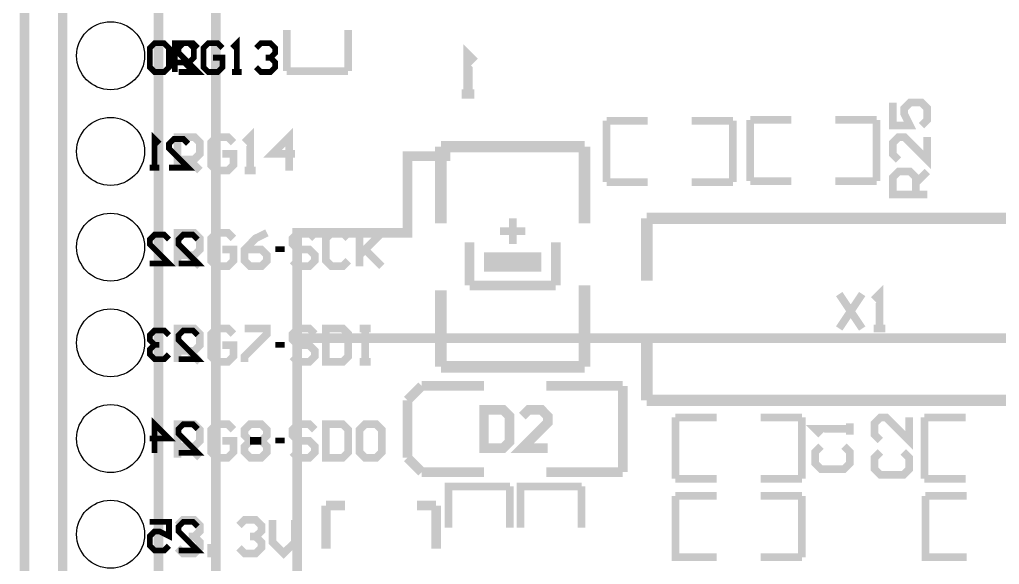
# Model space of a CAD drawing. Extents: x -0.81 to 1.58, y -0.19 to 3.
# Drawn here: x -0.81 to 0.213, y 0.278 to 0.848 of the extents above; entities that cross this region are included whole.
import ezdxf

# ---------------------------------------------------------------- set-up
doc = ezdxf.new("R2010")
doc.units = 0
doc.layers.get('0').update_dxf_attribs({"linetype": 'CONTINUOUS'})
for name, color, linetype in [('MIKROMEDIAFORDSPIC33EP_V100_GM1', 12, 'CONTINUOUS'), ('MIKROMEDIAFORPIC32_V110_GBO', 3, 'CONTINUOUS'), ('MIKROMEDIAFORPIC32_V110_GBS', 5, 'CONTINUOUS'), ('MIKROMEDIAFORPIC32_V110_GKO', 9, 'CONTINUOUS'), ('MIKROMEDIAFORPIC32_V110_GTO', 11, 'CONTINUOUS')]:
    doc.layers.add(name, color=color, linetype=linetype)

# ---------------------------------------------------------------- blocks, each defined once
blk = doc.blocks.new('ROUND_209')
blk.add_circle((0, 0), 0.0355)
blk = doc.blocks.new('RECTANGLE_74')
blk.add_solid([(0.03, 0.01), (0.03, -0.01), (-0.03, 0.01), (-0.03, -0.01)])

msp = doc.modelspace()

# ---------------------------------------------------------------- linework, layer by layer
at = {"layer": 'MIKROMEDIAFORDSPIC33EP_V100_GM1', "const_width": 0.01}
for points in [[(-0.605, 0.095), (-0.605, 2.825)], [(-0.405, 0.625), (-0.405, 0.705)], [(-0.405, 0.705), (-0.36, 0.705)], [(-0.52, 0.625), (-0.405, 0.625)], [(-0.52, 0.515), (-0.52, 0.625)], [(-0.52, 0.515), (1.29, 0.515)], [(-0.52, 0.095), (-0.52, 0.515)]]:
    msp.add_lwpolyline(points, dxfattribs=at)
at = {"layer": 'MIKROMEDIAFORPIC32_V110_GBO'}
for points, const_width in [([(-0.654, 0.818), (-0.659, 0.823), (-0.669, 0.823), (-0.674, 0.818), (-0.674, 0.798), (-0.669, 0.793), (-0.659, 0.793), (-0.654, 0.798), (-0.654, 0.818)], 0.006), ([(-0.644, 0.793), (-0.624, 0.793), (-0.644, 0.813), (-0.644, 0.818), (-0.639, 0.823), (-0.629, 0.823), (-0.624, 0.818)], 0.006), ([(-0.335, 0.77), (-0.3483, 0.77), (-0.3417, 0.77), (-0.3417, 0.81), (-0.335, 0.8033)], 0.01), ([(-0.664, 0.693), (-0.674, 0.693), (-0.669, 0.693), (-0.669, 0.723), (-0.664, 0.718)], 0.006), ([(-0.654, 0.693), (-0.634, 0.693), (-0.654, 0.713), (-0.654, 0.718), (-0.649, 0.723), (-0.639, 0.723), (-0.634, 0.718)], 0.006), ([(-0.52, 0.515), (-0.52, 0.625), (-0.405, 0.625), (-0.405, 0.705), (-0.36, 0.705)], 0.01), ([(-0.674, 0.593), (-0.654, 0.593), (-0.674, 0.613), (-0.674, 0.618), (-0.669, 0.623), (-0.659, 0.623), (-0.654, 0.618)], 0.006), ([(-0.644, 0.593), (-0.624, 0.593), (-0.644, 0.613), (-0.644, 0.618), (-0.639, 0.623), (-0.629, 0.623), (-0.624, 0.618)], 0.006), ([(-0.654, 0.518), (-0.659, 0.523), (-0.669, 0.523), (-0.674, 0.518), (-0.674, 0.513), (-0.669, 0.508), (-0.664, 0.508), (-0.669, 0.508), (-0.674, 0.503), (-0.674, 0.498), (-0.669, 0.493), (-0.659, 0.493), (-0.654, 0.498)], 0.006), ([(-0.644, 0.493), (-0.624, 0.493), (-0.644, 0.513), (-0.644, 0.518), (-0.639, 0.523), (-0.629, 0.523), (-0.624, 0.518)], 0.006), ([(-0.669, 0.395), (-0.669, 0.425), (-0.654, 0.41), (-0.674, 0.41)], 0.006), ([(-0.644, 0.395), (-0.624, 0.395), (-0.644, 0.415), (-0.644, 0.42), (-0.639, 0.425), (-0.629, 0.425), (-0.624, 0.42)], 0.006), ([(-0.674, 0.323), (-0.654, 0.323), (-0.654, 0.308), (-0.664, 0.313), (-0.669, 0.313), (-0.674, 0.308), (-0.674, 0.298), (-0.669, 0.293), (-0.659, 0.293), (-0.654, 0.298)], 0.006), ([(-0.644, 0.293), (-0.624, 0.293), (-0.644, 0.313), (-0.644, 0.318), (-0.639, 0.323), (-0.629, 0.323), (-0.624, 0.318)], 0.006)]:
    msp.add_lwpolyline(points, dxfattribs=dict(at, const_width=const_width))
at = {"layer": 'MIKROMEDIAFORPIC32_V110_GKO', "const_width": 0.01}
msp.add_lwpolyline([(-0.805, -0.095), (-0.805, 2.91)], dxfattribs=at)
at = {"layer": 'MIKROMEDIAFORPIC32_V110_GTO'}
for points, const_width in [([(-0.765, 2.76), (-0.765, 0.16)], 0.01), ([(-0.665, 0.16), (-0.665, 2.76)], 0.01), ([(-0.531, 0.794), (-0.531, 0.837)], 0.008), ([(-0.467, 0.794), (-0.467, 0.837)], 0.008), ([(-0.588, 0.793), (-0.578, 0.793), (-0.583, 0.793), (-0.583, 0.823), (-0.588, 0.818)], 0.006), ([(-0.648, 0.793), (-0.648, 0.823), (-0.633, 0.823), (-0.628, 0.818), (-0.628, 0.808), (-0.633, 0.803), (-0.648, 0.803)], 0.006), ([(-0.598, 0.818), (-0.603, 0.823), (-0.613, 0.823), (-0.618, 0.818), (-0.618, 0.798), (-0.613, 0.793), (-0.603, 0.793), (-0.598, 0.798), (-0.598, 0.808), (-0.608, 0.808)], 0.006), ([(-0.563, 0.818), (-0.558, 0.823), (-0.548, 0.823), (-0.543, 0.818), (-0.543, 0.813), (-0.548, 0.808), (-0.553, 0.808), (-0.548, 0.808), (-0.543, 0.803), (-0.543, 0.798), (-0.548, 0.793), (-0.558, 0.793), (-0.563, 0.798)], 0.006), ([(-0.638, 0.803), (-0.628, 0.793)], 0.006), ([(-0.531, 0.794), (-0.467, 0.794)], 0.008), ([(0.102, 0.761), (0.102, 0.737), (0.12, 0.737), (0.114, 0.749), (0.114, 0.755), (0.12, 0.761), (0.132, 0.761), (0.138, 0.755), (0.138, 0.743), (0.132, 0.737)], 0.008), ([(-0.197, 0.742), (-0.154, 0.742)], 0.008), ([(-0.197, 0.678), (-0.197, 0.742)], 0.008), ([(-0.108, 0.742), (-0.065, 0.742)], 0.008), ([(-0.065, 0.678), (-0.065, 0.742)], 0.008), ([(-0.047, 0.679), (-0.047, 0.743)], 0.008), ([(-0.047, 0.743), (-0.004, 0.743)], 0.008), ([(0.042, 0.743), (0.085, 0.743)], 0.008), ([(0.085, 0.679), (0.085, 0.743)], 0.008), ([(-0.645, 0.69), (-0.645, 0.725), (-0.6275, 0.725), (-0.6217, 0.7192), (-0.6217, 0.7075), (-0.6275, 0.7017), (-0.645, 0.7017)], 0.008), ([(-0.5867, 0.7192), (-0.5925, 0.725), (-0.6042, 0.725), (-0.61, 0.7192), (-0.61, 0.6958), (-0.6042, 0.69), (-0.5925, 0.69), (-0.5867, 0.6958), (-0.5867, 0.7075), (-0.5983, 0.7075)], 0.008), ([(-0.575, 0.69), (-0.5634, 0.69), (-0.5692, 0.69), (-0.5692, 0.725), (-0.575, 0.7192)], 0.008), ([(-0.5284, 0.69), (-0.5284, 0.725), (-0.5459, 0.7075), (-0.5225, 0.7075)], 0.008), ([(0.138, 0.725), (0.138, 0.701), (0.114, 0.725), (0.108, 0.725), (0.102, 0.719), (0.102, 0.707), (0.108, 0.701)], 0.008), ([(-0.37, 0.715), (-0.22, 0.715)], 0.012), ([(-0.37, 0.715), (-0.37, 0.635)], 0.012), ([(-0.22, 0.635), (-0.22, 0.715)], 0.012), ([(-0.6333, 0.7017), (-0.6217, 0.69)], 0.008), ([(0.138, 0.665), (0.102, 0.665), (0.102, 0.683), (0.108, 0.689), (0.12, 0.689), (0.126, 0.683), (0.126, 0.665)], 0.008), ([(0.126, 0.677), (0.138, 0.689)], 0.008), ([(-0.197, 0.678), (-0.154, 0.678)], 0.008), ([(-0.108, 0.678), (-0.065, 0.678)], 0.008), ([(-0.047, 0.679), (-0.004, 0.679)], 0.008), ([(0.042, 0.679), (0.085, 0.679)], 0.008), ([(-0.155, 0.64), (0.285, 0.64)], 0.012), ([(-0.155, 0.575), (-0.155, 0.64)], 0.012), ([(-0.295, 0.64), (-0.295, 0.6133)], 0.008), ([(-0.645, 0.59), (-0.645, 0.625), (-0.6275, 0.625), (-0.6217, 0.6192), (-0.6217, 0.6075), (-0.6275, 0.6017), (-0.645, 0.6017)], 0.008), ([(-0.5867, 0.6192), (-0.5925, 0.625), (-0.6042, 0.625), (-0.61, 0.6192), (-0.61, 0.5958), (-0.6042, 0.59), (-0.5925, 0.59), (-0.5867, 0.5958), (-0.5867, 0.6075), (-0.5983, 0.6075)], 0.008), ([(-0.5517, 0.625), (-0.5634, 0.6192), (-0.575, 0.6075), (-0.575, 0.5958), (-0.5692, 0.59), (-0.5575, 0.59), (-0.5517, 0.5958), (-0.5517, 0.6017), (-0.5575, 0.6075), (-0.575, 0.6075)], 0.008), ([(-0.5017, 0.6192), (-0.5075, 0.625), (-0.5192, 0.625), (-0.525, 0.6192), (-0.525, 0.6133), (-0.5192, 0.6075), (-0.5075, 0.6075), (-0.5017, 0.6017), (-0.5017, 0.5958), (-0.5075, 0.59), (-0.5192, 0.59), (-0.525, 0.5958)], 0.008), ([(-0.4667, 0.6192), (-0.4725, 0.625), (-0.4842, 0.625), (-0.49, 0.6192), (-0.49, 0.5958), (-0.4842, 0.59), (-0.4725, 0.59), (-0.4667, 0.5958)], 0.008), ([(-0.455, 0.625), (-0.455, 0.59), (-0.455, 0.6017), (-0.4317, 0.625), (-0.4492, 0.6075), (-0.4317, 0.59)], 0.008), ([(-0.2817, 0.6267), (-0.3083, 0.6267)], 0.008), ([(-0.34, 0.57), (-0.34, 0.615)], 0.01), ([(-0.25, 0.615), (-0.25, 0.57)], 0.01), ([(-0.6333, 0.6017), (-0.6217, 0.59)], 0.008), ([(-0.543, 0.608), (-0.533, 0.608)], 0.006), ([(-0.34, 0.57), (-0.25, 0.57)], 0.01), ([(-0.22, 0.485), (-0.22, 0.57)], 0.012), ([(-0.37, 0.565), (-0.37, 0.485)], 0.012), ([(0.046, 0.561), (0.07, 0.525)], 0.008), ([(0.07, 0.561), (0.046, 0.525)], 0.008), ([(0.082, 0.525), (0.094, 0.525), (0.088, 0.525), (0.088, 0.561), (0.082, 0.555)], 0.008), ([(-0.645, 0.49), (-0.645, 0.525), (-0.6275, 0.525), (-0.6217, 0.5192), (-0.6217, 0.5075), (-0.6275, 0.5017), (-0.645, 0.5017)], 0.008), ([(-0.5867, 0.5192), (-0.5925, 0.525), (-0.6042, 0.525), (-0.61, 0.5192), (-0.61, 0.4958), (-0.6042, 0.49), (-0.5925, 0.49), (-0.5867, 0.4958), (-0.5867, 0.5075), (-0.5983, 0.5075)], 0.008), ([(-0.575, 0.525), (-0.5517, 0.525), (-0.5517, 0.5192), (-0.575, 0.4958), (-0.575, 0.49)], 0.008), ([(-0.5017, 0.5192), (-0.5075, 0.525), (-0.5192, 0.525), (-0.525, 0.5192), (-0.525, 0.5133), (-0.5192, 0.5075), (-0.5075, 0.5075), (-0.5017, 0.5017), (-0.5017, 0.4958), (-0.5075, 0.49), (-0.5192, 0.49), (-0.525, 0.4958)], 0.008), ([(-0.49, 0.525), (-0.49, 0.49), (-0.4725, 0.49), (-0.4667, 0.4958), (-0.4667, 0.5192), (-0.4725, 0.525), (-0.49, 0.525)], 0.008), ([(-0.455, 0.525), (-0.4434, 0.525), (-0.4492, 0.525), (-0.4492, 0.49), (-0.455, 0.49), (-0.4434, 0.49)], 0.008), ([(-0.155, 0.45), (-0.155, 0.515)], 0.012), ([(-0.6333, 0.5017), (-0.6217, 0.49)], 0.008), ([(-0.543, 0.508), (-0.533, 0.508)], 0.006), ([(-0.37, 0.485), (-0.22, 0.485)], 0.012), ([(-0.405, 0.45), (-0.39, 0.465)], 0.01), ([(-0.39, 0.465), (-0.325, 0.465)], 0.01), ([(-0.26, 0.465), (-0.18, 0.465)], 0.01), ([(-0.18, 0.375), (-0.18, 0.465)], 0.01), ([(-0.405, 0.39), (-0.405, 0.45)], 0.01), ([(-0.155, 0.45), (0.285, 0.45)], 0.012), ([(-0.325, 0.44), (-0.325, 0.4), (-0.305, 0.4), (-0.2983, 0.4067), (-0.2983, 0.4333), (-0.305, 0.44), (-0.325, 0.44)], 0.01), ([(-0.2584, 0.4), (-0.285, 0.4), (-0.2584, 0.4267), (-0.2584, 0.4333), (-0.265, 0.44), (-0.2783, 0.44), (-0.285, 0.4333)], 0.01), ([(-0.125, 0.432), (-0.082, 0.432)], 0.008), ([(-0.125, 0.368), (-0.125, 0.432)], 0.008), ([(-0.036, 0.432), (0.007, 0.432)], 0.008), ([(0.007, 0.368), (0.007, 0.432)], 0.008), ([(0.057, 0.414), (0.057, 0.426), (0.057, 0.42), (0.021, 0.42), (0.027, 0.414)], 0.008), ([(0.119, 0.432), (0.119, 0.408), (0.095, 0.432), (0.089, 0.432), (0.083, 0.426), (0.083, 0.414), (0.089, 0.408)], 0.008), ([(0.135, 0.432), (0.178, 0.432)], 0.008), ([(0.135, 0.368), (0.135, 0.432)], 0.008), ([(-0.645, 0.39), (-0.645, 0.425), (-0.6275, 0.425), (-0.6217, 0.4192), (-0.6217, 0.4075), (-0.6275, 0.4017), (-0.645, 0.4017)], 0.008), ([(-0.5867, 0.4192), (-0.5925, 0.425), (-0.6042, 0.425), (-0.61, 0.4192), (-0.61, 0.3958), (-0.6042, 0.39), (-0.5925, 0.39), (-0.5867, 0.3958), (-0.5867, 0.4075), (-0.5983, 0.4075)], 0.008), ([(-0.575, 0.4192), (-0.5692, 0.425), (-0.5575, 0.425), (-0.5517, 0.4192), (-0.5517, 0.4133), (-0.5575, 0.4075), (-0.5517, 0.4017), (-0.5517, 0.3958), (-0.5575, 0.39), (-0.5692, 0.39), (-0.575, 0.3958), (-0.575, 0.4017), (-0.5692, 0.4075), (-0.575, 0.4133), (-0.575, 0.4192)], 0.008), ([(-0.5017, 0.4192), (-0.5075, 0.425), (-0.5192, 0.425), (-0.525, 0.4192), (-0.525, 0.4133), (-0.5192, 0.4075), (-0.5075, 0.4075), (-0.5017, 0.4017), (-0.5017, 0.3958), (-0.5075, 0.39), (-0.5192, 0.39), (-0.525, 0.3958)], 0.008), ([(-0.49, 0.425), (-0.49, 0.39), (-0.4725, 0.39), (-0.4667, 0.3958), (-0.4667, 0.4192), (-0.4725, 0.425), (-0.49, 0.425)], 0.008), ([(-0.4375, 0.425), (-0.4492, 0.425), (-0.455, 0.4192), (-0.455, 0.3958), (-0.4492, 0.39), (-0.4375, 0.39), (-0.4317, 0.3958), (-0.4317, 0.4192), (-0.4375, 0.425)], 0.008), ([(-0.5692, 0.4075), (-0.5575, 0.4075)], 0.008), ([(-0.543, 0.408), (-0.533, 0.408)], 0.006), ([(-0.6333, 0.4017), (-0.6217, 0.39)], 0.008), ([(0.027, 0.402), (0.021, 0.396), (0.021, 0.384), (0.027, 0.378), (0.051, 0.378), (0.057, 0.384), (0.057, 0.396), (0.051, 0.402)], 0.008), ([(0.089, 0.396), (0.083, 0.39), (0.083, 0.378), (0.089, 0.372), (0.113, 0.372), (0.119, 0.378), (0.119, 0.39), (0.113, 0.396)], 0.008), ([(-0.405, 0.39), (-0.39, 0.375)], 0.01), ([(-0.39, 0.375), (-0.325, 0.375)], 0.01), ([(-0.26, 0.375), (-0.18, 0.375)], 0.01), ([(-0.125, 0.368), (-0.082, 0.368)], 0.008), ([(-0.036, 0.368), (0.007, 0.368)], 0.008), ([(0.135, 0.368), (0.178, 0.368)], 0.008), ([(-0.362, 0.317), (-0.362, 0.36), (-0.298, 0.36)], 0.008), ([(-0.298, 0.317), (-0.298, 0.36)], 0.008), ([(-0.287, 0.317), (-0.287, 0.36), (-0.223, 0.36)], 0.008), ([(-0.223, 0.317), (-0.223, 0.36)], 0.008), ([(-0.125, 0.35), (-0.125, 0.286), (-0.082, 0.286)], 0.008), ([(-0.125, 0.35), (-0.082, 0.35)], 0.008), ([(-0.036, 0.35), (0.007, 0.35)], 0.008), ([(0.007, 0.286), (0.007, 0.35)], 0.008), ([(0.136, 0.35), (0.136, 0.286), (0.179, 0.286)], 0.008), ([(0.136, 0.35), (0.179, 0.35)], 0.008), ([(-0.49, 0.34), (-0.47, 0.34)], 0.01), ([(-0.49, 0.34), (-0.49, 0.295)], 0.01), ([(-0.395, 0.34), (-0.375, 0.34)], 0.01), ([(-0.375, 0.295), (-0.375, 0.34)], 0.01), ([(-0.645, 0.3192), (-0.6392, 0.325), (-0.6275, 0.325), (-0.6217, 0.3192), (-0.6217, 0.3133), (-0.6275, 0.3075), (-0.6333, 0.3075), (-0.6275, 0.3075), (-0.6217, 0.3017), (-0.6217, 0.2958), (-0.6275, 0.29), (-0.6392, 0.29), (-0.645, 0.2958)], 0.008), ([(-0.5809, 0.3192), (-0.575, 0.325), (-0.5634, 0.325), (-0.5575, 0.3192), (-0.5575, 0.3133), (-0.5634, 0.3075), (-0.5692, 0.3075), (-0.5634, 0.3075), (-0.5575, 0.3017), (-0.5575, 0.2958), (-0.5634, 0.29), (-0.575, 0.29), (-0.5809, 0.2958)], 0.008), ([(-0.5459, 0.325), (-0.5459, 0.3017), (-0.5342, 0.29), (-0.5225, 0.3017), (-0.5225, 0.325)], 0.008), ([(-0.61, 0.29), (-0.61, 0.2958), (-0.6042, 0.2958), (-0.6042, 0.29), (-0.61, 0.29)], 0.008), ([(-0.036, 0.286), (0.007, 0.286)], 0.008)]:
    msp.add_lwpolyline(points, dxfattribs=dict(at, const_width=const_width))

# ---------------------------------------------------------------- block references
at = {"layer": 'MIKROMEDIAFORPIC32_V110_GBS'}
for p in [(-0.715, 0.81), (-0.715, 0.71), (-0.715, 0.61), (-0.715, 0.51), (-0.715, 0.41), (-0.715, 0.31)]:
    msp.add_blockref('ROUND_209', p, dxfattribs=at)
at = {"layer": 'MIKROMEDIAFORPIC32_V110_GTO'}
msp.add_blockref('RECTANGLE_74', (-0.295, 0.5944), dxfattribs=at)

doc.saveas('drawing.dxf')
